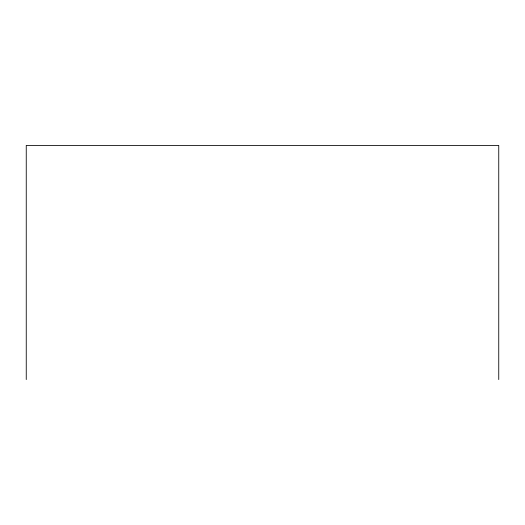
<?xml version="1.0" encoding="UTF-8"?>
<svg xmlns="http://www.w3.org/2000/svg" width="525" height="525" viewBox="0 0 525 525"><rect width="100%" height="100%" fill="white"/><g stroke="black" fill="none" stroke-linecap="round" stroke-linejoin="round"><path stroke-width="0.79" d="M498.75 379.568L498.75 145.432L26.25 145.432L26.25 379.568"/></g></svg>
